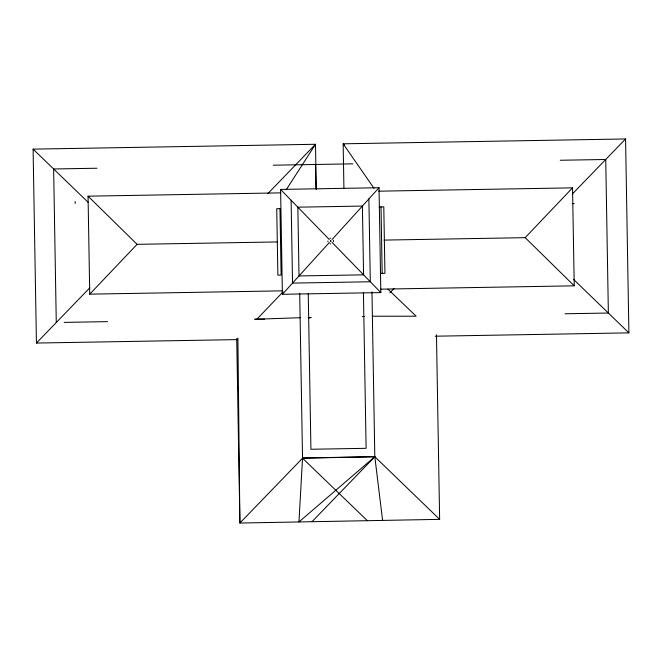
<?xml version="1.0" encoding="UTF-8"?>
<svg xmlns="http://www.w3.org/2000/svg" width="662" height="662" viewBox="0 0 662 662"><rect width="100%" height="100%" fill="white"/><g stroke="black" fill="none" stroke-linecap="round" stroke-linejoin="round"><path stroke-width="0.99" d="M299.696 293.183L302.534 458.22L298.959 521.954L374.808 456.714L371.97 291.826M333.441 241.696L333.416 240.232M286.166 189.845L315.501 144.283L33.1 149.14L36.435 343.057L237.418 339.606M282.393 294.292L280.589 189.423L379.028 187.727L380.832 292.596L282.393 294.292L329.328 242.532M332.084 239.495L379.028 187.727M282.508 290.841L89.742 294.16L137.092 244.336L277.519 241.928M384.01 240.091L525.189 237.666L572.539 187.851L378.738 191.177M256.897 319.208L283.096 291.81M36.435 343.057L89.8 287.829M267.812 193.643L315.501 144.283L316.279 189.514M389.918 292.786L394.188 288.367M237.89 338.017L239.892 523.046L439.634 519.356L374.808 456.714L302.534 458.22L239.892 523.046L236.723 338.472M572.2 194.181L625.565 138.954L628.9 332.87L435.133 336.205M312.166 521.548L374.808 456.714L382.603 520.406M329.933 238.303L330.661 238.196M254.853 319.274L300.118 317.719M362.205 316.568L364.241 316.494M625.565 138.954L343.164 143.811L343.917 188.008M97.016 168.231L53.63 168.975L56.27 322.526M273.249 165.202L352.796 163.837M560.3 160.262L605.73 159.484L608.37 313.035L565 313.78M89.742 294.16L88.054 196.175L280.82 192.865M379.243 206.941L383.795 206.867L384.936 273.315L380.385 273.389M572.125 203.623L574.177 203.59M380.427 289.162L574.227 285.827L572.539 187.851M64.164 322.394L107.525 321.641M302.526 457.955L374.808 456.714M308.252 317.661L311.305 317.636M372.392 316.213L416.15 316.213L387.973 289.186M308.269 317.719L310.312 317.719M254.845 319.208L264.477 319.208M330.032 243.74L330.76 243.823M573.664 279.505L628.9 332.87M344.637 145.235L343.164 143.811L374.038 188.331M33.1 149.14L88.336 202.506M302.534 458.22L367.36 520.688M525.189 237.666L574.227 285.827M88.054 196.175L137.092 244.336M280.589 189.423L329.279 239.536M332.142 242.482L380.832 292.596M327.897 241.059L328.004 241.787M436.465 334.773L439.634 519.356M381.022 206.908L382.164 273.356M368.883 198.923L370.306 281.764L292.538 283.104L291.115 200.255M363.43 292.546L366.111 448.315L310.925 449.266L308.252 293.498M315.509 164.474L315.931 188.778M75.129 201.529L75.17 203.524M330.363 240.927L331.058 241.1L330.363 240.927M362.395 206.072L297.842 207.181L299.025 275.946L363.579 274.838L362.395 206.072M279.976 208.646L276.733 208.704L277.875 275.152L281.118 275.094L279.976 208.646"/></g></svg>
